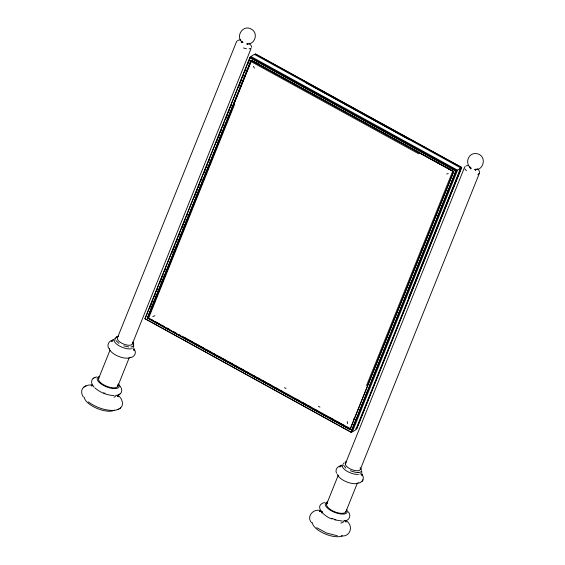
<?xml version="1.0" encoding="UTF-8"?>
<svg xmlns="http://www.w3.org/2000/svg" width="565" height="565" viewBox="0 0 565 565"><rect width="100%" height="100%" fill="white"/><g stroke="black" fill="none" stroke-linecap="round" stroke-linejoin="round"><path stroke-width="0.85" d="M251.503 47.361L251.418 45.977L249.08 43.187M251.453 60.886L251.453 61.048A1.328 0.629 72.1 0 0 251.482 61.288L251.517 61.444M351.635 431.187L351.239 432.289L144.972 318.78L250.055 57.376L251.524 57.828M321.895 512.095L321.881 513.091L322.34 511.311M469.748 167.586L470.963 168.942L469.79 167.155M255.013 54.791L255.415 53.958L461.725 167.487L356.628 428.927L355.865 428.828M134.216 348.895L133.926 350.455L133.834 348.831L134.018 349.234M362.73 480.427L363.394 477.234L361.904 473.986M479.353 173.42L477.926 174.755C480.829 173.356 479.346 169.839 477.086 168.66M464.494 167.459L465.179 166.449M98.677 378.366L109.928 350.378M251.03 48.618L132.309 343.944A8.037 3.298 21.9 0 1 123.629 344.078A8.037 3.298 21.9 0 1 117.386 337.969L236.679 41.337M117.725 386.368L129.293 357.581M145.558 318.455L144.972 318.78L250.055 57.376L456.329 170.884L456.407 170.531M149.619 308.441L151.265 304.351M151.921 302.713L152.91 300.262M154.224 296.992L155.213 294.535M156.526 291.265L157.84 287.988M159.81 283.086L161.456 278.99M162.113 277.359L163.101 274.901M164.415 271.631L165.404 269.18M171.654 253.636L173.293 249.546M173.956 247.908L174.938 245.457M176.252 242.18L177.241 239.73M178.554 236.46L179.875 233.183M181.845 228.274L183.491 224.185M184.148 222.554L185.136 220.096M186.45 216.826L187.439 214.368M194.339 197.192L195.328 194.741M195.984 193.103L197.63 189.014M198.287 187.375L199.276 184.924M200.589 181.648L201.903 178.378M203.88 173.469L205.519 169.38M206.183 167.741L207.164 165.291M208.478 162.021L209.467 159.563M216.374 142.387L217.363 139.929M218.019 138.298L219.665 134.209M220.322 132.57L221.303 130.112M222.624 126.843L223.938 123.573M225.908 118.664L227.554 114.575M228.211 112.936L229.199 110.486M230.513 107.209L231.502 104.758M238.409 87.582L239.391 85.124M240.047 83.486L241.693 79.397M242.35 77.765L243.338 75.307M244.652 72.038L245.966 68.768M247.943 63.859L249.589 59.77M250.246 58.131L250.902 56.493L254.342 54.325L460.976 168.031L355.745 429.788L352.306 431.964L457.53 170.199L460.976 168.031M147.373 318.046L251.319 60.314L453.716 171.689L350.06 429.577L147.373 318.046L251.015 60.229L453.702 171.76L452.685 172.148M350.06 429.577L147.656 317.933L251.319 60.314M148.065 317.933L251.51 60.61L453.857 171.598M148.764 317.798L234.496 104.532M366.544 385.556L452.283 172.283M353.245 420.254L353.902 418.623M421.617 250.182L422.274 248.544M453.568 171.781L350.046 429.301L147.797 317.841M350.971 431.957L455.849 171.075L456.329 170.884L351.239 432.289L145.219 318.731M351.578 430.7L353.224 426.61M353.881 424.979L356.508 418.439M359.46 411.094L360.449 408.629M361.762 405.373L362.751 402.902M364.058 399.653L365.054 397.181M365.703 395.564L367.342 391.481M369.644 385.761L370.64 383.282M371.94 380.04L372.942 377.561M373.585 375.958L375.238 371.841M375.887 370.237L380.831 357.942M381.799 355.519L382.456 353.881M383.776 350.611L384.772 348.132M386.079 344.883L387.074 342.404M387.717 340.794L389.37 336.684M391.34 331.796L392.661 328.505M393.967 325.249L394.963 322.785M396.27 319.529L397.259 317.064M397.915 315.432L399.561 311.343M400.218 309.712L402.845 303.165M403.834 300.714L405.147 297.444M405.804 295.806L406.793 293.355M408.107 290.085L409.088 287.634M409.752 285.996L411.391 281.907M415.995 270.466L416.977 268.008M418.291 264.738L419.279 262.287M419.936 260.656L421.582 256.567M422.239 254.928L424.866 248.388M425.855 245.937L427.168 242.668M427.825 241.029L428.814 238.578M430.127 235.308L431.109 232.858M432.423 229.588L433.411 227.13M438.009 215.689L438.998 213.238M440.312 209.968L441.3 207.51M441.957 205.879L443.603 201.79M444.26 200.158L445.898 196.069M446.555 194.431L448.532 189.529M452.141 180.532L453.13 178.081M454.444 174.811L455.432 172.36M404.406 299.725L408.022 290.728M408.679 289.096L430.057 235.916M430.7 234.327L454.359 175.468M455.016 173.836L455.997 171.386M383.112 353.81L383.769 352.172M340.017 466.676L339.777 467.093L341.55 465.143M408.29 298.405L460.722 167.989L461.725 167.487L359.347 111.277M461.548 167.515L356.628 428.927M326.683 504.015L338.258 475.229M345.356 463.816L464.282 167.982M360.456 469.098L478.922 174.5M345.829 511.812L357.398 483.026M358.775 483.061L360.286 482.609L362.539 480.723M362.094 481.408L363.182 479.727M112.746 340.102L111.743 341.486L112.322 340.688L111.969 340.999M84.34 386.792C80.64 388.925 81.07 394.151 83.458 397.146M93.599 378.162C90.88 379.736 91.198 383.586 92.957 385.789M119.745 394.165C123.205 392.068 121.659 387.053 118.982 384.935M119.78 408.502C124.731 405.437 122.104 398.339 118.247 395.458M114.384 339.12L115.112 338.47M132.634 348.294L133.368 347.637M340.307 466.273L339.946 466.591L341.86 465.708M241.764 41.831L241.213 42.163L241.877 41.189C241.453 41.633 242.117 41.838 242.971 42.714C234.454 37.297 242.992 23.85 251.453 29.218C258.798 33.102 254.815 45.066 246.679 44.014L247.929 43.71L247.47 44.684L247.392 43.929M466.09 165.842L468.555 165.467M94.291 377.752L96.615 376.926M85.266 386.234L88.423 385.104L92.038 384.864M116.736 395.408L119.06 394.582M112.788 410.409L115.698 410.183L118.848 409.06M112.633 340.172L113.713 339.516M92.985 378.543L94.871 377.399M83.5 387.3L86.064 385.754M118.481 394.935L120.366 393.791M118.057 409.54L120.62 407.986M359.806 474.176L360.858 473.696M237.208 40.878L237.943 40.574M250.712 48.428L249.045 48.901M116.461 336.91L118.311 336.147M116.1 337.418L117.979 336.641M459.91 168.306L460.722 167.989M152.776 316.513L154.937 315.722M340.914 465.73C337.362 466.076 334.777 469.96 336.535 473.265M324.458 502.469C312.487 506.035 325.878 517.731 332.107 518.945M345.038 520.874C349.46 520.506 351.437 515.033 348.322 511.855M113.042 340.187C108.72 340.405 106.298 345.667 109.2 348.986M130.501 357.596C134.06 357.285 136.659 353.224 134.745 350.003M446.738 173.964L448.264 173.575M345.208 461.993L346.762 461.697M92.787 385.605L91.149 385.81L92.773 385.683M320.906 511.099L319.409 511.346L321.301 511.141M341.225 535.91C350.519 537.308 353.93 525.288 346.07 520.718M238.388 40.143L240.648 39.953M319.762 510.372C312.65 508.91 306.124 517.095 311.718 522.908M342.404 521.092L334.826 519.885M114.074 395.585C107.011 395.288 100.012 392.477 94.736 387.767M112.082 410.43C103.522 410.148 95.195 406.885 88.288 401.906M358.055 472.573L355.427 472.312L350.279 470.716M128.813 346.988L123.77 345.837M337.347 535.782L326.549 533.021L316.675 527.654M246.495 48.781L243.423 47.976M358.577 110.86L255.415 53.958M306.209 82.963L409.526 139.816M250.902 56.493L457.53 170.199M251.474 57.665L328.166 99.864M379.828 128.29L456.52 170.496M302.261 85.788L405.578 142.641M250.097 57.849L455.849 171.075M256.446 62.962L258.756 64.233M318.907 97.335L320.447 98.183M436.893 162.261L438.433 163.108M447.685 168.201L449.232 169.048M251.644 61.882L418.842 153.885M284.47 387.639L286.017 388.487M318.399 406.306L319.938 407.153M182.198 336.203L349.403 428.206M150.686 319.013L153.772 320.708M155.311 321.563L159.937 324.105M161.484 324.953L164.563 326.655M166.88 327.926L169.966 329.621M173.052 331.323L176.132 333.018M179.218 334.713L180.758 335.561M184.614 337.686L186.93 338.958M189.247 340.229L192.326 341.931M195.412 343.626L198.499 345.321M200.808 346.599L203.894 348.294M206.981 349.989L210.067 351.691M213.146 353.386L214.693 354.234M218.549 356.36L220.859 357.631M223.175 358.902L226.261 360.597M229.341 362.299L232.427 363.994M234.743 365.265L237.823 366.968M240.909 368.663L243.995 370.358M247.082 372.06L248.621 372.907M253.247 375.45L254.794 376.304M257.103 377.575L260.19 379.27M262.499 380.542L265.585 382.244M268.672 383.939L271.758 385.634M274.837 387.336L276.384 388.183M281.01 390.726L282.549 391.58M296.434 399.215L299.514 400.91M302.6 402.612L305.686 404.307M308.773 406.002L310.312 406.857M314.938 409.399L316.485 410.247M330.363 417.888L333.449 419.583M336.535 421.285L339.614 422.98M341.161 423.828L344.24 425.523M346.557 426.801L350.413 428.92L350.102 429.118A0.798 0.381 72.2 0 1 349.897 429.005L349.799 428.899A1.328 0.629 72.2 0 1 349.671 428.729L349.594 428.602M118.954 343.421L115.903 340.504M466.45 170.701L464.875 168.949M345.858 468.053L343.562 465.165M132.853 341.98L133.707 343.88M344.756 520.57L346.105 522.039L344.848 520.662M117.125 395.535L118.198 396.75L117.499 395.931M253.353 66.317L254.455 68.153M475.285 169.26L475.553 170.164L476.027 169.175L474.72 169.514C484.664 170.884 487.108 154.309 475.794 153.553C467.82 152.974 464.663 164.111 471.097 168.257L469.762 166.774M360.745 468.131L361.565 469.543M362.031 474.6L361.847 474.197L362.038 475.857L362.243 474.155M132.923 342.891L133.728 344.791M347.221 421.532L347.687 423.764M358.704 482.75A11.759 4.817 21.9 0 1 346.769 481.952A11.759 4.817 21.9 0 1 337.482 474.282M361.649 470.779A9.718 3.983 21.9 0 1 357.758 472.531M343.478 463.929A9.718 3.983 21.9 0 1 344.127 462.975M358.415 474.416A10.445 4.28 21.9 0 1 346.91 471.154A10.445 4.28 21.9 0 1 342.369 464.755M361.586 471.139A10.445 4.28 21.9 0 1 361.522 473.011M346.606 509.369A11.759 4.817 21.9 0 1 334.558 512.342A11.759 4.817 21.9 0 1 327.693 501.819M345.985 511.311A10.34 4.238 21.9 0 1 333.922 511.445A10.34 4.238 21.9 0 1 327.418 503.104M342.235 535.825A16.915 6.935 21.9 0 1 324.416 533.635A16.915 6.935 21.9 0 1 312.381 522.639M344.007 520.527A12.027 4.93 21.9 0 1 340.766 523.07M335.801 519.652A11.759 4.817 21.9 0 1 331.853 518.373M360.103 467.792A8.037 3.298 21.9 0 1 352.504 469.882A8.037 3.298 21.9 0 1 345.978 462.848M130.557 357.306A11.759 4.817 21.9 0 1 118.516 356.374A11.759 4.817 21.9 0 1 109.398 348.69M133.615 344.551A9.725 3.983 21.9 0 1 130.903 346.959M115.366 339.148A9.725 3.983 21.9 0 1 116.503 337.185M131.518 348.725A10.445 4.28 21.9 0 1 120.373 346.493A10.445 4.28 21.9 0 1 114.066 339.953M133.036 344.721A10.445 4.28 21.9 0 1 133.686 346.804M118.601 383.967A11.759 4.817 21.9 0 1 113.742 388.579A11.759 4.817 21.9 0 1 99.744 382.879A11.759 4.817 21.9 0 1 99.744 376.29M117.767 384.617A10.34 4.238 21.9 0 1 107.541 386.615A10.34 4.238 21.9 0 1 99.002 377.9M114.363 410.211A16.915 6.935 21.9 0 1 96.763 408.311A16.915 6.935 21.9 0 1 84.319 397.336M115.931 395.112A12.027 4.93 21.9 0 1 113.939 397.273M93.409 386.954A12.027 4.93 21.9 0 1 93.882 386.135M105.026 393.346A11.759 4.817 21.9 0 1 103.713 392.837M241.714 41.648L241.679 42.1L241.7 41.704M475.737 169.542L475.193 170.008L475.737 169.542"/></g></svg>
